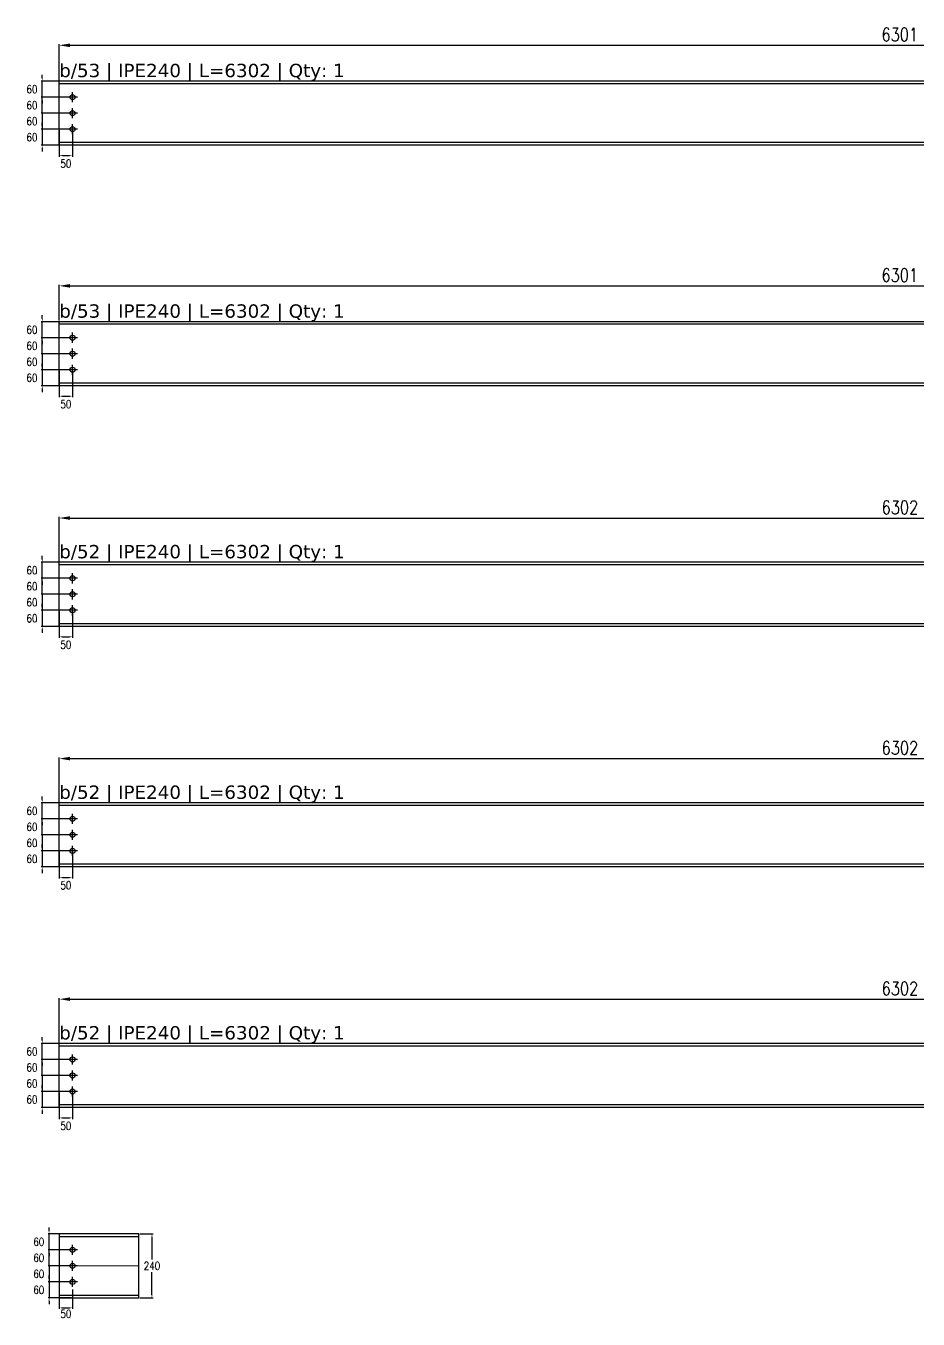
# Model space of a CAD drawing. Header units: millimetres. Extents: x -125 to 97215, y -53820 to 8640.
# Drawn here: x 12849 to 16193, y -793 to 4053 of the extents above; entities that cross this region are included whole.
import ezdxf
from ezdxf.enums import TextEntityAlignment as Align

# ---------------------------------------------------------------- set-up
doc = ezdxf.new("R2010")
doc.units = ezdxf.units.MM
doc.header["$LTSCALE"] = 0.5
doc.linetypes.add('ACAD_ISO02W100', pattern=[15, 12, -3])
doc.linetypes.add('DASHDOT', pattern=[25.4, 12.7, -6.35, 0, -6.35])
for name, color, linetype in [('COTAS', 8, 'Continuous'), ('EJE', 1, 'DASHDOT'), ('EJE PERNOS', 1, 'DASHDOT'), ('IPE240', 2, 'Continuous'), ('PERNOS', 3, 'Continuous'), ('TXT_GEN', 3, 'Continuous')]:
    doc.layers.add(name, color=color, linetype=linetype)
doc.styles.add('CNI_COTAS', font='romans.shx', dxfattribs={"width": 0.8})
doc.styles.add('VERDNA', font='verdana.ttf', dxfattribs={"width": 0.8})
doc.dimstyles.new('1.3', dxfattribs={"dimscale": 0, "dimtxt": 30, "dimasz": 12, "dimexe": 4, "dimexo": 4, "dimgap": 9, "dimtad": 1, "dimdec": 0, "dimzin": 4, "dimdsep": 46, "dimtxsty": 'CNI_COTAS', "dimcen": 0, "dimclrd": 256, "dimclrt": 3, "dimadec": 0, "dimazin": 0, "dimtfac": 1, "dimtdec": 0, "dimtmove": 2, "dimatfit": 0, "dimfxl": 0.05, "dimtolj": 1, "dimtzin": 0, "dimarcsym": 0})
doc.dimstyles.new('1.4', dxfattribs={"dimscale": 0, "dimtxt": 50, "dimasz": 40, "dimexe": 4, "dimexo": 4, "dimgap": 15, "dimtad": 1, "dimdec": 0, "dimzin": 4, "dimdsep": 46, "dimtxsty": 'CNI_COTAS', "dimcen": -0.09, "dimclrd": 256, "dimclrt": 3, "dimadec": 0, "dimazin": 0, "dimtfac": 1, "dimtdec": 0, "dimtmove": 2, "dimatfit": 0, "dimfxl": 0.05, "dimtolj": 1, "dimtzin": 0, "dimarcsym": 0})

# ---------------------------------------------------------------- blocks, each defined once
blk = doc.blocks.new('*D66')
at = {"layer": 'COTAS', "color": 0, "lineweight": -2, "transparency": 16777216}
for p, q in [((12974.1, 244), (12974.1, 409.9)), ((19275.8, 244), (19275.8, 409.9))]:
    blk.add_line(p, q, dxfattribs=at)
at = {"layer": 'COTAS', "lineweight": -2, "transparency": 16777216}
blk.add_line((13014.1, 405.9), (19235.8, 405.9), dxfattribs=at)
at = {"layer": 'COTAS', "transparency": 16777216}
for points in [[(13014.1, 412.5), (13014.1, 399.2), (12974.1, 405.9)], [(19235.8, 412.5), (19235.8, 399.2), (19275.8, 405.9)]]:
    blk.add_solid(points, dxfattribs=at)
at = {"layer": 'Defpoints', "color": 0, "transparency": 16777216}
for p in [(19275.8, 405.9), (12974.1, 240), (19275.8, 240)]:
    blk.add_point(p, dxfattribs=at)
at = {"layer": 'COTAS', "color": 3, "transparency": 16777216, "insert": (16125, 445.9), "char_height": 50, "attachment_point": 5, "style": 'CNI_COTAS'}
blk.add_mtext('\\A1;6302', dxfattribs=at)
blk = doc.blocks.new('D19')
at = {"layer": 'EJE PERNOS', "linetype": 'Continuous'}
for p, q in [((19, 0), (-19, 0)), ((0, -19), (0, 19))]:
    blk.add_line(p, q, dxfattribs=at)
at = {"layer": 'PERNOS'}
blk.add_circle((0, 0), 9.5, dxfattribs=at)
blk = doc.blocks.new('*D70')
at = {"layer": 'COTAS', "lineweight": -2, "transparency": 16777216}
for p, q in [((12910.4, 192), (12910.4, 204)), ((12910.4, 120), (12910.4, 180)), ((12910.4, 108), (12910.4, 96))]:
    blk.add_line(p, q, dxfattribs=at)
at = {"layer": 'COTAS', "color": 0, "lineweight": -2, "transparency": 16777216}
for p, q in [((13020.1, 180), (12906.4, 180)), ((13020.1, 120), (12906.4, 120))]:
    blk.add_line(p, q, dxfattribs=at)
at = {"layer": 'COTAS', "transparency": 16777216}
for points in [[(12908.4, 192), (12912.4, 192), (12910.4, 180)], [(12908.4, 108), (12912.4, 108), (12910.4, 120)]]:
    blk.add_solid(points, dxfattribs=at)
at = {"layer": 'Defpoints', "color": 0, "transparency": 16777216}
for p in [(12910.4, 180), (13024.1, 180), (13024.1, 120)]:
    blk.add_point(p, dxfattribs=at)
at = {"layer": 'COTAS', "color": 3, "transparency": 16777216, "insert": (12871.9, 150), "char_height": 30, "attachment_point": 5, "rotation": 0.2, "style": 'CNI_COTAS'}
blk.add_mtext('\\A1;60', dxfattribs=at)
blk = doc.blocks.new('*D71')
at = {"layer": 'COTAS', "color": 0, "lineweight": -2, "transparency": 16777216}
for p, q in [((13020.1, 120), (12906.4, 120)), ((13020.1, 60), (12906.4, 60))]:
    blk.add_line(p, q, dxfattribs=at)
at = {"layer": 'COTAS', "lineweight": -2, "transparency": 16777216}
for p, q in [((12910.4, 132), (12910.4, 144)), ((12910.4, 120), (12910.4, 60)), ((12910.4, 48), (12910.4, 36))]:
    blk.add_line(p, q, dxfattribs=at)
at = {"layer": 'COTAS', "transparency": 16777216}
for points in [[(12908.4, 132), (12912.4, 132), (12910.4, 120)], [(12908.4, 48), (12912.4, 48), (12910.4, 60)]]:
    blk.add_solid(points, dxfattribs=at)
at = {"layer": 'Defpoints', "color": 0, "transparency": 16777216}
for p in [(13024.1, 120), (12910.4, 60), (13024.1, 60)]:
    blk.add_point(p, dxfattribs=at)
at = {"layer": 'COTAS', "color": 3, "transparency": 16777216, "insert": (12871.9, 90), "char_height": 30, "attachment_point": 5, "rotation": 0.2, "style": 'CNI_COTAS'}
blk.add_mtext('\\A1;60', dxfattribs=at)
blk = doc.blocks.new('*D67')
at = {"layer": 'COTAS', "lineweight": -2, "transparency": 16777216}
for p, q in [((12910.4, 252), (12910.4, 264)), ((12910.4, 180), (12910.4, 240)), ((12910.4, 168), (12910.4, 156))]:
    blk.add_line(p, q, dxfattribs=at)
at = {"layer": 'COTAS', "color": 0, "lineweight": -2, "transparency": 16777216}
for p, q in [((13020.1, 240), (12906.4, 240)), ((13020.1, 180), (12906.4, 180))]:
    blk.add_line(p, q, dxfattribs=at)
at = {"layer": 'COTAS', "transparency": 16777216}
for points in [[(12908.4, 252), (12912.4, 252), (12910.4, 240)], [(12908.4, 168), (12912.4, 168), (12910.4, 180)]]:
    blk.add_solid(points, dxfattribs=at)
at = {"layer": 'Defpoints', "color": 0, "transparency": 16777216}
for p in [(12910.4, 240), (13024.1, 240), (13024.1, 180)]:
    blk.add_point(p, dxfattribs=at)
at = {"layer": 'COTAS', "color": 3, "transparency": 16777216, "insert": (12871.9, 210), "char_height": 30, "attachment_point": 5, "rotation": 0.2, "style": 'CNI_COTAS'}
blk.add_mtext('\\A1;60', dxfattribs=at)
blk = doc.blocks.new('*D68')
at = {"layer": 'COTAS', "color": 0, "lineweight": -2, "transparency": 16777216}
for p, q in [((13020.1, 60), (12906.4, 60)), ((13020.1, 0), (12906.4, 0))]:
    blk.add_line(p, q, dxfattribs=at)
at = {"layer": 'COTAS', "lineweight": -2, "transparency": 16777216}
for p, q in [((12910.4, 72), (12910.4, 84)), ((12910.4, 60), (12910.4, 0)), ((12910.4, -12), (12910.4, -24))]:
    blk.add_line(p, q, dxfattribs=at)
at = {"layer": 'COTAS', "transparency": 16777216}
for points in [[(12908.4, 72), (12912.4, 72), (12910.4, 60)], [(12908.4, -12), (12912.4, -12), (12910.4, 0)]]:
    blk.add_solid(points, dxfattribs=at)
at = {"layer": 'Defpoints', "color": 0, "transparency": 16777216}
for p in [(13024.1, 60), (12910.4, 0), (13024.1, 0)]:
    blk.add_point(p, dxfattribs=at)
at = {"layer": 'COTAS', "color": 3, "transparency": 16777216, "insert": (12871.9, 30), "char_height": 30, "attachment_point": 5, "rotation": 0.2, "style": 'CNI_COTAS'}
blk.add_mtext('\\A1;60', dxfattribs=at)
blk = doc.blocks.new('*D69')
at = {"layer": 'COTAS', "color": 0, "lineweight": -2, "transparency": 16777216}
for p, q in [((12974.1, 56), (12974.1, -43.2)), ((13024.1, 56), (13024.1, -43.2))]:
    blk.add_line(p, q, dxfattribs=at)
at = {"layer": 'COTAS', "lineweight": -2, "transparency": 16777216}
blk.add_line((12986.1, -39.2), (13012.1, -39.2), dxfattribs=at)
at = {"layer": 'COTAS', "transparency": 16777216}
for points in [[(12986.1, -37.2), (12986.1, -41.2), (12974.1, -39.2)], [(13012.1, -37.2), (13012.1, -41.2), (13024.1, -39.2)]]:
    blk.add_solid(points, dxfattribs=at)
at = {"layer": 'Defpoints', "color": 0, "transparency": 16777216}
for p in [(12974.1, 60), (13024.1, 60), (13024.1, -39.2)]:
    blk.add_point(p, dxfattribs=at)
at = {"layer": 'COTAS', "color": 3, "transparency": 16777216, "insert": (12999.1, -69.1), "char_height": 30, "attachment_point": 5, "rotation": 0.2, "style": 'CNI_COTAS'}
blk.add_mtext('\\A1;50', dxfattribs=at)
blk = doc.blocks.new('*D82')
at = {"layer": 'COTAS', "color": 0, "lineweight": -2, "transparency": 16777216}
for p, q in [((12974.1, 1145.6), (12974.1, 1311.4)), ((19275.8, 1145.6), (19275.8, 1311.4))]:
    blk.add_line(p, q, dxfattribs=at)
at = {"layer": 'COTAS', "lineweight": -2, "transparency": 16777216}
blk.add_line((13014.1, 1307.4), (19235.8, 1307.4), dxfattribs=at)
at = {"layer": 'COTAS', "transparency": 16777216}
for points in [[(13014.1, 1314.1), (13014.1, 1300.8), (12974.1, 1307.4)], [(19235.8, 1314.1), (19235.8, 1300.8), (19275.8, 1307.4)]]:
    blk.add_solid(points, dxfattribs=at)
at = {"layer": 'Defpoints', "color": 0, "transparency": 16777216}
for p in [(19275.8, 1307.4), (12974.1, 1141.6), (19275.8, 1141.6)]:
    blk.add_point(p, dxfattribs=at)
at = {"layer": 'COTAS', "color": 3, "transparency": 16777216, "insert": (16125, 1347.4), "char_height": 50, "attachment_point": 5, "style": 'CNI_COTAS'}
blk.add_mtext('\\A1;6302', dxfattribs=at)
blk = doc.blocks.new('*D83')
at = {"layer": 'COTAS', "color": 0, "lineweight": -2, "transparency": 16777216}
for p, q in [((13020.1, 1081.6), (12906.4, 1081.6)), ((13020.1, 1021.6), (12906.4, 1021.6))]:
    blk.add_line(p, q, dxfattribs=at)
at = {"layer": 'COTAS', "lineweight": -2, "transparency": 16777216}
for p, q in [((12910.4, 1093.6), (12910.4, 1105.6)), ((12910.4, 1021.6), (12910.4, 1081.6)), ((12910.4, 1009.6), (12910.4, 997.6))]:
    blk.add_line(p, q, dxfattribs=at)
at = {"layer": 'COTAS', "transparency": 16777216}
for points in [[(12908.4, 1093.6), (12912.4, 1093.6), (12910.4, 1081.6)], [(12908.4, 1009.6), (12912.4, 1009.6), (12910.4, 1021.6)]]:
    blk.add_solid(points, dxfattribs=at)
at = {"layer": 'Defpoints', "color": 0, "transparency": 16777216}
for p in [(12910.4, 1081.6), (13024.1, 1081.6), (13024.1, 1021.6)]:
    blk.add_point(p, dxfattribs=at)
at = {"layer": 'COTAS', "color": 3, "transparency": 16777216, "insert": (12871.9, 1051.6), "char_height": 30, "attachment_point": 5, "rotation": 0.2, "style": 'CNI_COTAS'}
blk.add_mtext('\\A1;60', dxfattribs=at)
blk = doc.blocks.new('*D84')
at = {"layer": 'COTAS', "color": 0, "lineweight": -2, "transparency": 16777216}
for p, q in [((13020.1, 1021.6), (12906.4, 1021.6)), ((13020.1, 961.6), (12906.4, 961.6))]:
    blk.add_line(p, q, dxfattribs=at)
at = {"layer": 'COTAS', "lineweight": -2, "transparency": 16777216}
for p, q in [((12910.4, 1033.6), (12910.4, 1045.6)), ((12910.4, 1021.6), (12910.4, 961.6)), ((12910.4, 949.6), (12910.4, 937.6))]:
    blk.add_line(p, q, dxfattribs=at)
at = {"layer": 'COTAS', "transparency": 16777216}
for points in [[(12908.4, 1033.6), (12912.4, 1033.6), (12910.4, 1021.6)], [(12908.4, 949.6), (12912.4, 949.6), (12910.4, 961.6)]]:
    blk.add_solid(points, dxfattribs=at)
at = {"layer": 'Defpoints', "color": 0, "transparency": 16777216}
for p in [(13024.1, 1021.6), (12910.4, 961.6), (13024.1, 961.6)]:
    blk.add_point(p, dxfattribs=at)
at = {"layer": 'COTAS', "color": 3, "transparency": 16777216, "insert": (12871.9, 991.6), "char_height": 30, "attachment_point": 5, "rotation": 0.2, "style": 'CNI_COTAS'}
blk.add_mtext('\\A1;60', dxfattribs=at)
blk = doc.blocks.new('*D79')
at = {"layer": 'COTAS', "lineweight": -2, "transparency": 16777216}
for p, q in [((12910.4, 1153.6), (12910.4, 1165.6)), ((12910.4, 1081.6), (12910.4, 1141.6)), ((12910.4, 1069.6), (12910.4, 1057.6))]:
    blk.add_line(p, q, dxfattribs=at)
at = {"layer": 'COTAS', "color": 0, "lineweight": -2, "transparency": 16777216}
for p, q in [((13020.1, 1141.6), (12906.4, 1141.6)), ((13020.1, 1081.6), (12906.4, 1081.6))]:
    blk.add_line(p, q, dxfattribs=at)
at = {"layer": 'COTAS', "transparency": 16777216}
for points in [[(12908.4, 1153.6), (12912.4, 1153.6), (12910.4, 1141.6)], [(12908.4, 1069.6), (12912.4, 1069.6), (12910.4, 1081.6)]]:
    blk.add_solid(points, dxfattribs=at)
at = {"layer": 'Defpoints', "color": 0, "transparency": 16777216}
for p in [(12910.4, 1141.6), (13024.1, 1141.6), (13024.1, 1081.6)]:
    blk.add_point(p, dxfattribs=at)
at = {"layer": 'COTAS', "color": 3, "transparency": 16777216, "insert": (12871.9, 1111.6), "char_height": 30, "attachment_point": 5, "rotation": 0.2, "style": 'CNI_COTAS'}
blk.add_mtext('\\A1;60', dxfattribs=at)
blk = doc.blocks.new('*D80')
at = {"layer": 'COTAS', "lineweight": -2, "transparency": 16777216}
for p, q in [((12910.4, 973.6), (12910.4, 985.6)), ((12910.4, 961.6), (12910.4, 901.6)), ((12910.4, 889.6), (12910.4, 877.6))]:
    blk.add_line(p, q, dxfattribs=at)
at = {"layer": 'COTAS', "color": 0, "lineweight": -2, "transparency": 16777216}
for p, q in [((13020.1, 961.6), (12906.4, 961.6)), ((13020.1, 901.6), (12906.4, 901.6))]:
    blk.add_line(p, q, dxfattribs=at)
at = {"layer": 'COTAS', "transparency": 16777216}
for points in [[(12908.4, 973.6), (12912.4, 973.6), (12910.4, 961.6)], [(12908.4, 889.6), (12912.4, 889.6), (12910.4, 901.6)]]:
    blk.add_solid(points, dxfattribs=at)
at = {"layer": 'Defpoints', "color": 0, "transparency": 16777216}
for p in [(13024.1, 961.6), (12910.4, 901.6), (13024.1, 901.6)]:
    blk.add_point(p, dxfattribs=at)
at = {"layer": 'COTAS', "color": 3, "transparency": 16777216, "insert": (12871.9, 931.6), "char_height": 30, "attachment_point": 5, "rotation": 0.2, "style": 'CNI_COTAS'}
blk.add_mtext('\\A1;60', dxfattribs=at)
blk = doc.blocks.new('*D81')
at = {"layer": 'COTAS', "color": 0, "lineweight": -2, "transparency": 16777216}
for p, q in [((12974.1, 957.6), (12974.1, 858.4)), ((13024.1, 957.6), (13024.1, 858.4))]:
    blk.add_line(p, q, dxfattribs=at)
at = {"layer": 'COTAS', "lineweight": -2, "transparency": 16777216}
blk.add_line((12986.1, 862.4), (13012.1, 862.4), dxfattribs=at)
at = {"layer": 'COTAS', "transparency": 16777216}
for points in [[(12986.1, 864.4), (12986.1, 860.4), (12974.1, 862.4)], [(13012.1, 864.4), (13012.1, 860.4), (13024.1, 862.4)]]:
    blk.add_solid(points, dxfattribs=at)
at = {"layer": 'Defpoints', "color": 0, "transparency": 16777216}
for p in [(12974.1, 961.6), (13024.1, 961.6), (13024.1, 862.4)]:
    blk.add_point(p, dxfattribs=at)
at = {"layer": 'COTAS', "color": 3, "transparency": 16777216, "insert": (12999.1, 832.5), "char_height": 30, "attachment_point": 5, "rotation": 0.2, "style": 'CNI_COTAS'}
blk.add_mtext('\\A1;50', dxfattribs=at)
blk = doc.blocks.new('*D88')
at = {"layer": 'COTAS', "color": 0, "lineweight": -2, "transparency": 16777216}
for p, q in [((12974.1, 2047.1), (12974.1, 2213)), ((19275.8, 2047.1), (19275.8, 2213))]:
    blk.add_line(p, q, dxfattribs=at)
at = {"layer": 'COTAS', "lineweight": -2, "transparency": 16777216}
blk.add_line((13014.1, 2209), (19235.8, 2209), dxfattribs=at)
at = {"layer": 'COTAS', "transparency": 16777216}
for points in [[(13014.1, 2215.6), (13014.1, 2202.3), (12974.1, 2209)], [(19235.8, 2215.6), (19235.8, 2202.3), (19275.8, 2209)]]:
    blk.add_solid(points, dxfattribs=at)
at = {"layer": 'Defpoints', "color": 0, "transparency": 16777216}
for p in [(19275.8, 2209), (12974.1, 2043.1), (19275.8, 2043.1)]:
    blk.add_point(p, dxfattribs=at)
at = {"layer": 'COTAS', "color": 3, "transparency": 16777216, "insert": (16125, 2249), "char_height": 50, "attachment_point": 5, "style": 'CNI_COTAS'}
blk.add_mtext('\\A1;6302', dxfattribs=at)
blk = doc.blocks.new('*D89')
at = {"layer": 'COTAS', "lineweight": -2, "transparency": 16777216}
for p, q in [((12910.4, 1995.1), (12910.4, 2007.1)), ((12910.4, 1923.1), (12910.4, 1983.1)), ((12910.4, 1911.1), (12910.4, 1899.1))]:
    blk.add_line(p, q, dxfattribs=at)
at = {"layer": 'COTAS', "color": 0, "lineweight": -2, "transparency": 16777216}
for p, q in [((13020.1, 1983.1), (12906.4, 1983.1)), ((13020.1, 1923.1), (12906.4, 1923.1))]:
    blk.add_line(p, q, dxfattribs=at)
at = {"layer": 'COTAS', "transparency": 16777216}
for points in [[(12908.4, 1995.1), (12912.4, 1995.1), (12910.4, 1983.1)], [(12908.4, 1911.1), (12912.4, 1911.1), (12910.4, 1923.1)]]:
    blk.add_solid(points, dxfattribs=at)
at = {"layer": 'Defpoints', "color": 0, "transparency": 16777216}
for p in [(12910.4, 1983.1), (13024.1, 1983.1), (13024.1, 1923.1)]:
    blk.add_point(p, dxfattribs=at)
at = {"layer": 'COTAS', "color": 3, "transparency": 16777216, "insert": (12871.9, 1953.1), "char_height": 30, "attachment_point": 5, "rotation": 0.2, "style": 'CNI_COTAS'}
blk.add_mtext('\\A1;60', dxfattribs=at)
blk = doc.blocks.new('*D90')
at = {"layer": 'COTAS', "lineweight": -2, "transparency": 16777216}
for p, q in [((12910.4, 1935.1), (12910.4, 1947.1)), ((12910.4, 1923.1), (12910.4, 1863.1)), ((12910.4, 1851.1), (12910.4, 1839.1))]:
    blk.add_line(p, q, dxfattribs=at)
at = {"layer": 'COTAS', "color": 0, "lineweight": -2, "transparency": 16777216}
for p, q in [((13020.1, 1923.1), (12906.4, 1923.1)), ((13020.1, 1863.1), (12906.4, 1863.1))]:
    blk.add_line(p, q, dxfattribs=at)
at = {"layer": 'COTAS', "transparency": 16777216}
for points in [[(12908.4, 1935.1), (12912.4, 1935.1), (12910.4, 1923.1)], [(12908.4, 1851.1), (12912.4, 1851.1), (12910.4, 1863.1)]]:
    blk.add_solid(points, dxfattribs=at)
at = {"layer": 'Defpoints', "color": 0, "transparency": 16777216}
for p in [(13024.1, 1923.1), (12910.4, 1863.1), (13024.1, 1863.1)]:
    blk.add_point(p, dxfattribs=at)
at = {"layer": 'COTAS', "color": 3, "transparency": 16777216, "insert": (12871.9, 1893.1), "char_height": 30, "attachment_point": 5, "rotation": 0.2, "style": 'CNI_COTAS'}
blk.add_mtext('\\A1;60', dxfattribs=at)
blk = doc.blocks.new('*D85')
at = {"layer": 'COTAS', "color": 0, "lineweight": -2, "transparency": 16777216}
for p, q in [((13020.1, 2043.1), (12906.4, 2043.1)), ((13020.1, 1983.1), (12906.4, 1983.1))]:
    blk.add_line(p, q, dxfattribs=at)
at = {"layer": 'COTAS', "lineweight": -2, "transparency": 16777216}
for p, q in [((12910.4, 2055.1), (12910.4, 2067.1)), ((12910.4, 1983.1), (12910.4, 2043.1)), ((12910.4, 1971.1), (12910.4, 1959.1))]:
    blk.add_line(p, q, dxfattribs=at)
at = {"layer": 'COTAS', "transparency": 16777216}
for points in [[(12908.4, 2055.1), (12912.4, 2055.1), (12910.4, 2043.1)], [(12908.4, 1971.1), (12912.4, 1971.1), (12910.4, 1983.1)]]:
    blk.add_solid(points, dxfattribs=at)
at = {"layer": 'Defpoints', "color": 0, "transparency": 16777216}
for p in [(12910.4, 2043.1), (13024.1, 2043.1), (13024.1, 1983.1)]:
    blk.add_point(p, dxfattribs=at)
at = {"layer": 'COTAS', "color": 3, "transparency": 16777216, "insert": (12871.9, 2013.1), "char_height": 30, "attachment_point": 5, "rotation": 0.2, "style": 'CNI_COTAS'}
blk.add_mtext('\\A1;60', dxfattribs=at)
blk = doc.blocks.new('*D86')
at = {"layer": 'COTAS', "color": 0, "lineweight": -2, "transparency": 16777216}
for p, q in [((13020.1, 1863.1), (12906.4, 1863.1)), ((13020.1, 1803.1), (12906.4, 1803.1))]:
    blk.add_line(p, q, dxfattribs=at)
at = {"layer": 'COTAS', "lineweight": -2, "transparency": 16777216}
for p, q in [((12910.4, 1875.1), (12910.4, 1887.1)), ((12910.4, 1863.1), (12910.4, 1803.1)), ((12910.4, 1791.1), (12910.4, 1779.1))]:
    blk.add_line(p, q, dxfattribs=at)
at = {"layer": 'COTAS', "transparency": 16777216}
for points in [[(12908.4, 1875.1), (12912.4, 1875.1), (12910.4, 1863.1)], [(12908.4, 1791.1), (12912.4, 1791.1), (12910.4, 1803.1)]]:
    blk.add_solid(points, dxfattribs=at)
at = {"layer": 'Defpoints', "color": 0, "transparency": 16777216}
for p in [(13024.1, 1863.1), (12910.4, 1803.1), (13024.1, 1803.1)]:
    blk.add_point(p, dxfattribs=at)
at = {"layer": 'COTAS', "color": 3, "transparency": 16777216, "insert": (12871.9, 1833.1), "char_height": 30, "attachment_point": 5, "rotation": 0.2, "style": 'CNI_COTAS'}
blk.add_mtext('\\A1;60', dxfattribs=at)
blk = doc.blocks.new('*D87')
at = {"layer": 'COTAS', "color": 0, "lineweight": -2, "transparency": 16777216}
for p, q in [((12974.1, 1859.1), (12974.1, 1759.9)), ((13024.1, 1859.1), (13024.1, 1759.9))]:
    blk.add_line(p, q, dxfattribs=at)
at = {"layer": 'COTAS', "lineweight": -2, "transparency": 16777216}
blk.add_line((12986.1, 1763.9), (13012.1, 1763.9), dxfattribs=at)
at = {"layer": 'COTAS', "transparency": 16777216}
for points in [[(12986.1, 1765.9), (12986.1, 1761.9), (12974.1, 1763.9)], [(13012.1, 1765.9), (13012.1, 1761.9), (13024.1, 1763.9)]]:
    blk.add_solid(points, dxfattribs=at)
at = {"layer": 'Defpoints', "color": 0, "transparency": 16777216}
for p in [(12974.1, 1863.1), (13024.1, 1863.1), (13024.1, 1763.9)]:
    blk.add_point(p, dxfattribs=at)
at = {"layer": 'COTAS', "color": 3, "transparency": 16777216, "insert": (12999.1, 1734), "char_height": 30, "attachment_point": 5, "rotation": 0.2, "style": 'CNI_COTAS'}
blk.add_mtext('\\A1;50', dxfattribs=at)
blk = doc.blocks.new('*D94')
at = {"layer": 'COTAS', "lineweight": -2, "transparency": 16777216}
for p, q in [((12910.4, 2896.7), (12910.4, 2908.7)), ((12910.4, 2824.7), (12910.4, 2884.7)), ((12910.4, 2812.7), (12910.4, 2800.7))]:
    blk.add_line(p, q, dxfattribs=at)
at = {"layer": 'COTAS', "color": 0, "lineweight": -2, "transparency": 16777216}
for p, q in [((13020.1, 2884.7), (12906.4, 2884.7)), ((13020.1, 2824.7), (12906.4, 2824.7))]:
    blk.add_line(p, q, dxfattribs=at)
at = {"layer": 'COTAS', "transparency": 16777216}
for points in [[(12908.4, 2896.7), (12912.4, 2896.7), (12910.4, 2884.7)], [(12908.4, 2812.7), (12912.4, 2812.7), (12910.4, 2824.7)]]:
    blk.add_solid(points, dxfattribs=at)
at = {"layer": 'Defpoints', "color": 0, "transparency": 16777216}
for p in [(12910.4, 2884.7), (13024.1, 2884.7), (13024.1, 2824.7)]:
    blk.add_point(p, dxfattribs=at)
at = {"layer": 'COTAS', "color": 3, "transparency": 16777216, "insert": (12871.9, 2854.7), "char_height": 30, "attachment_point": 5, "rotation": 0.2, "style": 'CNI_COTAS'}
blk.add_mtext('\\A1;60', dxfattribs=at)
blk = doc.blocks.new('*D95')
at = {"layer": 'COTAS', "color": 0, "lineweight": -2, "transparency": 16777216}
for p, q in [((13020.1, 2824.7), (12906.4, 2824.7)), ((13020.1, 2764.7), (12906.4, 2764.7))]:
    blk.add_line(p, q, dxfattribs=at)
at = {"layer": 'COTAS', "lineweight": -2, "transparency": 16777216}
for p, q in [((12910.4, 2836.7), (12910.4, 2848.7)), ((12910.4, 2824.7), (12910.4, 2764.7)), ((12910.4, 2752.7), (12910.4, 2740.7))]:
    blk.add_line(p, q, dxfattribs=at)
at = {"layer": 'COTAS', "transparency": 16777216}
for points in [[(12908.4, 2836.7), (12912.4, 2836.7), (12910.4, 2824.7)], [(12908.4, 2752.7), (12912.4, 2752.7), (12910.4, 2764.7)]]:
    blk.add_solid(points, dxfattribs=at)
at = {"layer": 'Defpoints', "color": 0, "transparency": 16777216}
for p in [(13024.1, 2824.7), (12910.4, 2764.7), (13024.1, 2764.7)]:
    blk.add_point(p, dxfattribs=at)
at = {"layer": 'COTAS', "color": 3, "transparency": 16777216, "insert": (12871.9, 2794.7), "char_height": 30, "attachment_point": 5, "rotation": 0.2, "style": 'CNI_COTAS'}
blk.add_mtext('\\A1;60', dxfattribs=at)
blk = doc.blocks.new('*D91')
at = {"layer": 'COTAS', "lineweight": -2, "transparency": 16777216}
for p, q in [((12910.4, 2956.7), (12910.4, 2968.7)), ((12910.4, 2884.7), (12910.4, 2944.7)), ((12910.4, 2872.7), (12910.4, 2860.7))]:
    blk.add_line(p, q, dxfattribs=at)
at = {"layer": 'COTAS', "color": 0, "lineweight": -2, "transparency": 16777216}
for p, q in [((13020.1, 2944.7), (12906.4, 2944.7)), ((13020.1, 2884.7), (12906.4, 2884.7))]:
    blk.add_line(p, q, dxfattribs=at)
at = {"layer": 'COTAS', "transparency": 16777216}
for points in [[(12908.4, 2956.7), (12912.4, 2956.7), (12910.4, 2944.7)], [(12908.4, 2872.7), (12912.4, 2872.7), (12910.4, 2884.7)]]:
    blk.add_solid(points, dxfattribs=at)
at = {"layer": 'Defpoints', "color": 0, "transparency": 16777216}
for p in [(12910.4, 2944.7), (13024.1, 2944.7), (13024.1, 2884.7)]:
    blk.add_point(p, dxfattribs=at)
at = {"layer": 'COTAS', "color": 3, "transparency": 16777216, "insert": (12871.9, 2914.7), "char_height": 30, "attachment_point": 5, "rotation": 0.2, "style": 'CNI_COTAS'}
blk.add_mtext('\\A1;60', dxfattribs=at)
blk = doc.blocks.new('*D92')
at = {"layer": 'COTAS', "color": 0, "lineweight": -2, "transparency": 16777216}
for p, q in [((13020.1, 2764.7), (12906.4, 2764.7)), ((13020.1, 2704.7), (12906.4, 2704.7))]:
    blk.add_line(p, q, dxfattribs=at)
at = {"layer": 'COTAS', "lineweight": -2, "transparency": 16777216}
for p, q in [((12910.4, 2776.7), (12910.4, 2788.7)), ((12910.4, 2764.7), (12910.4, 2704.7)), ((12910.4, 2692.7), (12910.4, 2680.7))]:
    blk.add_line(p, q, dxfattribs=at)
at = {"layer": 'COTAS', "transparency": 16777216}
for points in [[(12908.4, 2776.7), (12912.4, 2776.7), (12910.4, 2764.7)], [(12908.4, 2692.7), (12912.4, 2692.7), (12910.4, 2704.7)]]:
    blk.add_solid(points, dxfattribs=at)
at = {"layer": 'Defpoints', "color": 0, "transparency": 16777216}
for p in [(13024.1, 2764.7), (12910.4, 2704.7), (13024.1, 2704.7)]:
    blk.add_point(p, dxfattribs=at)
at = {"layer": 'COTAS', "color": 3, "transparency": 16777216, "insert": (12871.9, 2734.7), "char_height": 30, "attachment_point": 5, "rotation": 0.2, "style": 'CNI_COTAS'}
blk.add_mtext('\\A1;60', dxfattribs=at)
blk = doc.blocks.new('*D93')
at = {"layer": 'COTAS', "color": 0, "lineweight": -2, "transparency": 16777216}
for p, q in [((12974.1, 2760.7), (12974.1, 2661.5)), ((13024.1, 2760.7), (13024.1, 2661.5))]:
    blk.add_line(p, q, dxfattribs=at)
at = {"layer": 'COTAS', "lineweight": -2, "transparency": 16777216}
blk.add_line((12986.1, 2665.5), (13012.1, 2665.5), dxfattribs=at)
at = {"layer": 'COTAS', "transparency": 16777216}
for points in [[(12986.1, 2667.5), (12986.1, 2663.5), (12974.1, 2665.5)], [(13012.1, 2667.5), (13012.1, 2663.5), (13024.1, 2665.5)]]:
    blk.add_solid(points, dxfattribs=at)
at = {"layer": 'Defpoints', "color": 0, "transparency": 16777216}
for p in [(12974.1, 2764.7), (13024.1, 2764.7), (13024.1, 2665.5)]:
    blk.add_point(p, dxfattribs=at)
at = {"layer": 'COTAS', "color": 3, "transparency": 16777216, "insert": (12999.1, 2635.6), "char_height": 30, "attachment_point": 5, "rotation": 0.2, "style": 'CNI_COTAS'}
blk.add_mtext('\\A1;50', dxfattribs=at)
blk = doc.blocks.new('*D96')
at = {"layer": 'COTAS', "color": 0, "lineweight": -2, "transparency": 16777216}
for p, q in [((12974.1, 2948.7), (12974.1, 3083)), ((19275.1, 2948.4), (19275.1, 3083))]:
    blk.add_line(p, q, dxfattribs=at)
at = {"layer": 'COTAS', "lineweight": -2, "transparency": 16777216}
blk.add_line((13014.1, 3079), (19235.1, 3079), dxfattribs=at)
at = {"layer": 'COTAS', "transparency": 16777216}
for points in [[(13014.1, 3085.7), (13014.1, 3072.4), (12974.1, 3079)], [(19235.1, 3085.7), (19235.1, 3072.4), (19275.1, 3079)]]:
    blk.add_solid(points, dxfattribs=at)
at = {"layer": 'Defpoints', "color": 0, "transparency": 16777216}
for p in [(19275.1, 3079), (12974.1, 2944.7), (19275.1, 2944.4)]:
    blk.add_point(p, dxfattribs=at)
at = {"layer": 'COTAS', "color": 3, "transparency": 16777216, "insert": (16124.6, 3119), "char_height": 50, "attachment_point": 5, "style": 'CNI_COTAS'}
blk.add_mtext('\\A1;6301', dxfattribs=at)
blk = doc.blocks.new('*D100')
at = {"layer": 'COTAS', "color": 0, "lineweight": -2, "transparency": 16777216}
for p, q in [((13020.1, 3786.2), (12906.4, 3786.2)), ((13020.1, 3726.2), (12906.4, 3726.2))]:
    blk.add_line(p, q, dxfattribs=at)
at = {"layer": 'COTAS', "lineweight": -2, "transparency": 16777216}
for p, q in [((12910.4, 3798.2), (12910.4, 3810.2)), ((12910.4, 3726.2), (12910.4, 3786.2)), ((12910.4, 3714.2), (12910.4, 3702.2))]:
    blk.add_line(p, q, dxfattribs=at)
at = {"layer": 'COTAS', "transparency": 16777216}
for points in [[(12908.4, 3798.2), (12912.4, 3798.2), (12910.4, 3786.2)], [(12908.4, 3714.2), (12912.4, 3714.2), (12910.4, 3726.2)]]:
    blk.add_solid(points, dxfattribs=at)
at = {"layer": 'Defpoints', "color": 0, "transparency": 16777216}
for p in [(12910.4, 3786.2), (13024.1, 3786.2), (13024.1, 3726.2)]:
    blk.add_point(p, dxfattribs=at)
at = {"layer": 'COTAS', "color": 3, "transparency": 16777216, "insert": (12871.9, 3756.2), "char_height": 30, "attachment_point": 5, "rotation": 0.2, "style": 'CNI_COTAS'}
blk.add_mtext('\\A1;60', dxfattribs=at)
blk = doc.blocks.new('*D101')
at = {"layer": 'COTAS', "lineweight": -2, "transparency": 16777216}
for p, q in [((12910.4, 3738.2), (12910.4, 3750.2)), ((12910.4, 3726.2), (12910.4, 3666.2)), ((12910.4, 3654.2), (12910.4, 3642.2))]:
    blk.add_line(p, q, dxfattribs=at)
at = {"layer": 'COTAS', "color": 0, "lineweight": -2, "transparency": 16777216}
for p, q in [((13020.1, 3726.2), (12906.4, 3726.2)), ((13020.1, 3666.2), (12906.4, 3666.2))]:
    blk.add_line(p, q, dxfattribs=at)
at = {"layer": 'COTAS', "transparency": 16777216}
for points in [[(12908.4, 3738.2), (12912.4, 3738.2), (12910.4, 3726.2)], [(12908.4, 3654.2), (12912.4, 3654.2), (12910.4, 3666.2)]]:
    blk.add_solid(points, dxfattribs=at)
at = {"layer": 'Defpoints', "color": 0, "transparency": 16777216}
for p in [(13024.1, 3726.2), (12910.4, 3666.2), (13024.1, 3666.2)]:
    blk.add_point(p, dxfattribs=at)
at = {"layer": 'COTAS', "color": 3, "transparency": 16777216, "insert": (12871.9, 3696.2), "char_height": 30, "attachment_point": 5, "rotation": 0.2, "style": 'CNI_COTAS'}
blk.add_mtext('\\A1;60', dxfattribs=at)
blk = doc.blocks.new('*D97')
at = {"layer": 'COTAS', "color": 0, "lineweight": -2, "transparency": 16777216}
for p, q in [((13020.1, 3846.2), (12906.4, 3846.2)), ((13020.1, 3786.2), (12906.4, 3786.2))]:
    blk.add_line(p, q, dxfattribs=at)
at = {"layer": 'COTAS', "lineweight": -2, "transparency": 16777216}
for p, q in [((12910.4, 3858.2), (12910.4, 3870.2)), ((12910.4, 3786.2), (12910.4, 3846.2)), ((12910.4, 3774.2), (12910.4, 3762.2))]:
    blk.add_line(p, q, dxfattribs=at)
at = {"layer": 'COTAS', "transparency": 16777216}
for points in [[(12908.4, 3858.2), (12912.4, 3858.2), (12910.4, 3846.2)], [(12908.4, 3774.2), (12912.4, 3774.2), (12910.4, 3786.2)]]:
    blk.add_solid(points, dxfattribs=at)
at = {"layer": 'Defpoints', "color": 0, "transparency": 16777216}
for p in [(12910.4, 3846.2), (13024.1, 3846.2), (13024.1, 3786.2)]:
    blk.add_point(p, dxfattribs=at)
at = {"layer": 'COTAS', "color": 3, "transparency": 16777216, "insert": (12871.9, 3816.2), "char_height": 30, "attachment_point": 5, "rotation": 0.2, "style": 'CNI_COTAS'}
blk.add_mtext('\\A1;60', dxfattribs=at)
blk = doc.blocks.new('*D98')
at = {"layer": 'COTAS', "lineweight": -2, "transparency": 16777216}
for p, q in [((12910.4, 3678.2), (12910.4, 3690.2)), ((12910.4, 3666.2), (12910.4, 3606.2)), ((12910.4, 3594.2), (12910.4, 3582.2))]:
    blk.add_line(p, q, dxfattribs=at)
at = {"layer": 'COTAS', "color": 0, "lineweight": -2, "transparency": 16777216}
for p, q in [((13020.1, 3666.2), (12906.4, 3666.2)), ((13020.1, 3606.2), (12906.4, 3606.2))]:
    blk.add_line(p, q, dxfattribs=at)
at = {"layer": 'COTAS', "transparency": 16777216}
for points in [[(12908.4, 3678.2), (12912.4, 3678.2), (12910.4, 3666.2)], [(12908.4, 3594.2), (12912.4, 3594.2), (12910.4, 3606.2)]]:
    blk.add_solid(points, dxfattribs=at)
at = {"layer": 'Defpoints', "color": 0, "transparency": 16777216}
for p in [(13024.1, 3666.2), (12910.4, 3606.2), (13024.1, 3606.2)]:
    blk.add_point(p, dxfattribs=at)
at = {"layer": 'COTAS', "color": 3, "transparency": 16777216, "insert": (12871.9, 3636.2), "char_height": 30, "attachment_point": 5, "rotation": 0.2, "style": 'CNI_COTAS'}
blk.add_mtext('\\A1;60', dxfattribs=at)
blk = doc.blocks.new('*D99')
at = {"layer": 'COTAS', "color": 0, "lineweight": -2, "transparency": 16777216}
for p, q in [((12974.1, 3662.2), (12974.1, 3563)), ((13024.1, 3662.2), (13024.1, 3563))]:
    blk.add_line(p, q, dxfattribs=at)
at = {"layer": 'COTAS', "lineweight": -2, "transparency": 16777216}
blk.add_line((12986.1, 3567), (13012.1, 3567), dxfattribs=at)
at = {"layer": 'COTAS', "transparency": 16777216}
for points in [[(12986.1, 3569), (12986.1, 3565), (12974.1, 3567)], [(13012.1, 3569), (13012.1, 3565), (13024.1, 3567)]]:
    blk.add_solid(points, dxfattribs=at)
at = {"layer": 'Defpoints', "color": 0, "transparency": 16777216}
for p in [(12974.1, 3666.2), (13024.1, 3666.2), (13024.1, 3567)]:
    blk.add_point(p, dxfattribs=at)
at = {"layer": 'COTAS', "color": 3, "transparency": 16777216, "insert": (12999.1, 3537.1), "char_height": 30, "attachment_point": 5, "rotation": 0.2, "style": 'CNI_COTAS'}
blk.add_mtext('\\A1;50', dxfattribs=at)
blk = doc.blocks.new('*D102')
at = {"layer": 'COTAS', "color": 0, "lineweight": -2, "transparency": 16777216}
for p, q in [((12974.1, 3850.2), (12974.1, 3984.6)), ((19275.1, 3850), (19275.1, 3984.6))]:
    blk.add_line(p, q, dxfattribs=at)
at = {"layer": 'COTAS', "lineweight": -2, "transparency": 16777216}
blk.add_line((13014.1, 3980.6), (19235.1, 3980.6), dxfattribs=at)
at = {"layer": 'COTAS', "transparency": 16777216}
for points in [[(13014.1, 3987.3), (13014.1, 3973.9), (12974.1, 3980.6)], [(19235.1, 3987.3), (19235.1, 3973.9), (19275.1, 3980.6)]]:
    blk.add_solid(points, dxfattribs=at)
at = {"layer": 'Defpoints', "color": 0, "transparency": 16777216}
for p in [(19275.1, 3980.6), (12974.1, 3846.2), (19275.1, 3846)]:
    blk.add_point(p, dxfattribs=at)
at = {"layer": 'COTAS', "color": 3, "transparency": 16777216, "insert": (16124.6, 4020.6), "char_height": 50, "attachment_point": 5, "style": 'CNI_COTAS'}
blk.add_mtext('\\A1;6301', dxfattribs=at)
blk = doc.blocks.new('*D134')
at = {"layer": 'COTAS', "color": 0, "lineweight": -2, "transparency": 16777216}
for p, q in [((13276, -473.6), (13325.7, -473.6)), ((13276, -713.6), (13325.7, -713.6))]:
    blk.add_line(p, q, dxfattribs=at)
at = {"layer": 'COTAS', "lineweight": -2, "transparency": 16777216}
for p, q in [((13321.7, -485.6), (13321.7, -569.6)), ((13321.7, -701.6), (13321.7, -617.6))]:
    blk.add_line(p, q, dxfattribs=at)
at = {"layer": 'COTAS', "transparency": 16777216}
for points in [[(13319.7, -485.6), (13323.7, -485.6), (13321.7, -473.6)], [(13319.7, -701.6), (13323.7, -701.6), (13321.7, -713.6)]]:
    blk.add_solid(points, dxfattribs=at)
at = {"layer": 'Defpoints', "color": 0, "transparency": 16777216}
for p in [(13272, -473.6), (13272, -713.6), (13321.7, -713.6)]:
    blk.add_point(p, dxfattribs=at)
at = {"layer": 'COTAS', "color": 3, "transparency": 16777216, "insert": (13321.7, -593.6), "char_height": 30, "attachment_point": 5, "rotation": 0.2, "style": 'CNI_COTAS'}
blk.add_mtext('\\A1;240', dxfattribs=at)
blk = doc.blocks.new('*D133')
at = {"layer": 'COTAS', "color": 0, "lineweight": -2, "transparency": 16777216}
for p, q in [((12974.1, -657.6), (12974.1, -754.9)), ((13024.1, -682.1), (13024.1, -754.9))]:
    blk.add_line(p, q, dxfattribs=at)
at = {"layer": 'COTAS', "lineweight": -2, "transparency": 16777216}
blk.add_line((12986.1, -750.9), (13012.1, -750.9), dxfattribs=at)
at = {"layer": 'COTAS', "transparency": 16777216}
for points in [[(12986.1, -748.9), (12986.1, -752.9), (12974.1, -750.9)], [(13012.1, -748.9), (13012.1, -752.9), (13024.1, -750.9)]]:
    blk.add_solid(points, dxfattribs=at)
at = {"layer": 'Defpoints', "color": 0, "transparency": 16777216}
for p in [(12974.1, -653.6), (13024.1, -678.1), (13024.1, -750.9)]:
    blk.add_point(p, dxfattribs=at)
at = {"layer": 'COTAS', "color": 3, "transparency": 16777216, "insert": (12999.1, -773.4), "char_height": 30, "attachment_point": 5, "rotation": 0.2, "style": 'CNI_COTAS'}
blk.add_mtext('\\A1;50', dxfattribs=at)
blk = doc.blocks.new('*D135')
at = {"layer": 'COTAS', "lineweight": -2, "transparency": 16777216}
for p, q in [((12936.1, -581.6), (12936.1, -569.6)), ((12936.1, -593.6), (12936.1, -653.6)), ((12936.1, -665.6), (12936.1, -677.6))]:
    blk.add_line(p, q, dxfattribs=at)
at = {"layer": 'COTAS', "color": 0, "lineweight": -2, "transparency": 16777216}
for p, q in [((13020.1, -593.6), (12932.1, -593.6)), ((13020.1, -653.6), (12932.1, -653.6))]:
    blk.add_line(p, q, dxfattribs=at)
at = {"layer": 'COTAS', "transparency": 16777216}
for points in [[(12934.1, -581.6), (12938.1, -581.6), (12936.1, -593.6)], [(12934.1, -665.6), (12938.1, -665.6), (12936.1, -653.6)]]:
    blk.add_solid(points, dxfattribs=at)
at = {"layer": 'Defpoints', "color": 0, "transparency": 16777216}
for p in [(13024.1, -593.6), (12936.1, -653.6), (13024.1, -653.6)]:
    blk.add_point(p, dxfattribs=at)
at = {"layer": 'COTAS', "color": 3, "transparency": 16777216, "insert": (12897.6, -623.6), "char_height": 30, "attachment_point": 5, "rotation": 0.2, "style": 'CNI_COTAS'}
blk.add_mtext('\\A1;60', dxfattribs=at)
blk = doc.blocks.new('*D136')
at = {"layer": 'COTAS', "lineweight": -2, "transparency": 16777216}
for p, q in [((12936.1, -521.6), (12936.1, -509.6)), ((12936.1, -593.6), (12936.1, -533.6)), ((12936.1, -605.6), (12936.1, -617.6))]:
    blk.add_line(p, q, dxfattribs=at)
at = {"layer": 'COTAS', "color": 0, "lineweight": -2, "transparency": 16777216}
for p, q in [((13020.1, -533.6), (12932.1, -533.6)), ((13020.1, -593.6), (12932.1, -593.6))]:
    blk.add_line(p, q, dxfattribs=at)
at = {"layer": 'COTAS', "transparency": 16777216}
for points in [[(12934.1, -521.6), (12938.1, -521.6), (12936.1, -533.6)], [(12934.1, -605.6), (12938.1, -605.6), (12936.1, -593.6)]]:
    blk.add_solid(points, dxfattribs=at)
at = {"layer": 'Defpoints', "color": 0, "transparency": 16777216}
for p in [(12936.1, -533.6), (13024.1, -533.6), (13024.1, -593.6)]:
    blk.add_point(p, dxfattribs=at)
at = {"layer": 'COTAS', "color": 3, "transparency": 16777216, "insert": (12897.6, -563.6), "char_height": 30, "attachment_point": 5, "rotation": 0.2, "style": 'CNI_COTAS'}
blk.add_mtext('\\A1;60', dxfattribs=at)
blk = doc.blocks.new('*D137')
at = {"layer": 'COTAS', "color": 0, "lineweight": -2, "transparency": 16777216}
for p, q in [((13020.1, -473.6), (12932.1, -473.6)), ((13020.1, -533.6), (12932.1, -533.6))]:
    blk.add_line(p, q, dxfattribs=at)
at = {"layer": 'COTAS', "lineweight": -2, "transparency": 16777216}
for p, q in [((12936.1, -461.6), (12936.1, -449.6)), ((12936.1, -533.6), (12936.1, -473.6)), ((12936.1, -545.6), (12936.1, -557.6))]:
    blk.add_line(p, q, dxfattribs=at)
at = {"layer": 'COTAS', "transparency": 16777216}
for points in [[(12934.1, -461.6), (12938.1, -461.6), (12936.1, -473.6)], [(12934.1, -545.6), (12938.1, -545.6), (12936.1, -533.6)]]:
    blk.add_solid(points, dxfattribs=at)
at = {"layer": 'Defpoints', "color": 0, "transparency": 16777216}
for p in [(12936.1, -473.6), (13024.1, -473.6), (13024.1, -533.6)]:
    blk.add_point(p, dxfattribs=at)
at = {"layer": 'COTAS', "color": 3, "transparency": 16777216, "insert": (12897.6, -503.6), "char_height": 30, "attachment_point": 5, "rotation": 0.2, "style": 'CNI_COTAS'}
blk.add_mtext('\\A1;60', dxfattribs=at)
blk = doc.blocks.new('*D138')
at = {"layer": 'COTAS', "lineweight": -2, "transparency": 16777216}
for p, q in [((12936.1, -641.6), (12936.1, -629.6)), ((12936.1, -653.6), (12936.1, -713.6)), ((12936.1, -725.6), (12936.1, -737.6))]:
    blk.add_line(p, q, dxfattribs=at)
at = {"layer": 'COTAS', "color": 0, "lineweight": -2, "transparency": 16777216}
for p, q in [((13020.1, -653.6), (12932.1, -653.6)), ((13020.1, -713.6), (12932.1, -713.6))]:
    blk.add_line(p, q, dxfattribs=at)
at = {"layer": 'COTAS', "transparency": 16777216}
for points in [[(12934.1, -641.6), (12938.1, -641.6), (12936.1, -653.6)], [(12934.1, -725.6), (12938.1, -725.6), (12936.1, -713.6)]]:
    blk.add_solid(points, dxfattribs=at)
at = {"layer": 'Defpoints', "color": 0, "transparency": 16777216}
for p in [(13024.1, -653.6), (12936.1, -713.6), (13024.1, -713.6)]:
    blk.add_point(p, dxfattribs=at)
at = {"layer": 'COTAS', "color": 3, "transparency": 16777216, "insert": (12897.6, -683.6), "char_height": 30, "attachment_point": 5, "rotation": 0.2, "style": 'CNI_COTAS'}
blk.add_mtext('\\A1;60', dxfattribs=at)

msp = doc.modelspace()

# ---------------------------------------------------------------- linework, layer by layer
at = {"layer": 'EJE', "linetype": 'ACAD_ISO02W100', "lineweight": 13}
msp.add_line((12974.1, -593.6), (13272, -593.6), dxfattribs=at)
at = {"layer": 'IPE240', "linetype": 'Continuous'}
for p, q in [((12974.1, 3606.2), (12974.1, 3846.2)), ((19275.1, 3846.2), (12974.1, 3846.2)), ((19275.1, 3836.4), (12974.1, 3836.4)), ((19275.1, 3616), (12974.1, 3616)), ((19275.1, 3606.2), (12974.1, 3606.2)), ((12974.1, 2704.7), (12974.1, 2944.7)), ((19275.1, 2944.7), (12974.1, 2944.7)), ((19275.1, 2934.9), (12974.1, 2934.9)), ((19275.1, 2714.5), (12974.1, 2714.5)), ((19275.1, 2704.7), (12974.1, 2704.7)), ((12974.1, 1803.1), (12974.1, 2043.1)), ((19275.8, 2043.1), (12974.1, 2043.1)), ((19275.8, 2033.3), (12974.1, 2033.3)), ((19275.8, 1812.9), (12974.1, 1812.9)), ((19275.8, 1803.1), (12974.1, 1803.1)), ((12974.1, 901.6), (12974.1, 1141.6)), ((19275.8, 1141.6), (12974.1, 1141.6)), ((19275.8, 1131.8), (12974.1, 1131.8)), ((19275.8, 911.4), (12974.1, 911.4)), ((19275.8, 901.6), (12974.1, 901.6)), ((12974.1, 0), (12974.1, 240)), ((19275.8, 240), (12974.1, 240)), ((19275.8, 230.2), (12974.1, 230.2)), ((19275.8, 9.8), (12974.1, 9.8)), ((19275.8, 0), (12974.1, 0))]:
    msp.add_line(p, q, dxfattribs=at)
at = {"layer": 'IPE240'}
for p, q in [((12974.1, -483.4), (13272, -483.4)), ((12974.1, -703.8), (13272, -703.8))]:
    msp.add_line(p, q, dxfattribs=at)
msp.add_lwpolyline([(12974.1, -713.6), (13272, -713.6), (13272, -473.6), (12974.1, -473.6)], close=True, dxfattribs=at)

# ---------------------------------------------------------------- block references
for p in [(13024.1, -533.6), (13024.1, -593.6), (13024.1, -653.6)]:
    msp.add_blockref('D19', p, dxfattribs=at)
at = {"layer": 'PERNOS'}
for p in [(13024.1, 3786.2), (13024.1, 3726.2), (13024.1, 3666.2), (13024.1, 2884.7), (13024.1, 2824.7), (13024.1, 2764.7), (13024.1, 1983.1), (13024.1, 1923.1), (13024.1, 1863.1), (13024.1, 1081.6), (13024.1, 1021.6), (13024.1, 961.6), (13024.1, 180), (13024.1, 120), (13024.1, 60)]:
    msp.add_blockref('D19', p, dxfattribs=at)

# ---------------------------------------------------------------- texts
at = {"layer": 'TXT_GEN', "style": 'VERDNA'}
for s, p in [('b/53 | IPE240 | L=6302 | Qty: 1', (12974.1, 3846.2)), ('b/53 | IPE240 | L=6302 | Qty: 1', (12974.1, 2944.7)), ('b/52 | IPE240 | L=6302 | Qty: 1', (12974.1, 2043.1)), ('b/52 | IPE240 | L=6302 | Qty: 1', (12974.1, 1141.6)), ('b/52 | IPE240 | L=6302 | Qty: 1', (12974.1, 240))]:
    msp.add_text(s, height=50, dxfattribs=at).set_placement(p, align=Align.BOTTOM_LEFT)

# ---------------------------------------------------------------- dimensions: what is measured, and where the dimension line sits
at = {"layer": 'COTAS'}
for base, p1, p2, picture, middle in [((19275.1, 3980.6), (12974.1, 3846.2), (19275.1, 3846), '*D102', (16124.6, 4020.6)), ((19275.1, 3079), (12974.1, 2944.7), (19275.1, 2944.4), '*D96', (16124.6, 3119)), ((19275.8, 2209), (12974.1, 2043.1), (19275.8, 2043.1), '*D88', (16125, 2249)), ((19275.8, 1307.4), (12974.1, 1141.6), (19275.8, 1141.6), '*D82', (16125, 1347.4)), ((19275.8, 405.9), (12974.1, 240), (19275.8, 240), '*D66', (16125, 445.9))]:
    dim = msp.add_linear_dim(base=base, p1=p1, p2=p2, dimstyle='1.4', override={"dimscale": 1}, dxfattribs=at)
    dim.commit()
    dim.dimension.update_dxf_attribs({"geometry": picture, "text_midpoint": middle})
for base, p1, p2, picture, middle in [((12910.4, 3846.2), (13024.1, 3786.2), (13024.1, 3846.2), '*D97', (12871.9, 3816.2)), ((12910.4, 3786.2), (13024.1, 3726.2), (13024.1, 3786.2), '*D100', (12871.9, 3756.2)), ((12910.4, 3666.2), (13024.1, 3726.2), (13024.1, 3666.2), '*D101', (12871.9, 3696.2)), ((12910.4, 3606.2), (13024.1, 3666.2), (13024.1, 3606.2), '*D98', (12871.9, 3636.2)), ((12910.4, 2944.7), (13024.1, 2884.7), (13024.1, 2944.7), '*D91', (12871.9, 2914.7)), ((12910.4, 2884.7), (13024.1, 2824.7), (13024.1, 2884.7), '*D94', (12871.9, 2854.7)), ((12910.4, 2764.7), (13024.1, 2824.7), (13024.1, 2764.7), '*D95', (12871.9, 2794.7)), ((12910.4, 2704.7), (13024.1, 2764.7), (13024.1, 2704.7), '*D92', (12871.9, 2734.7)), ((12910.4, 2043.1), (13024.1, 1983.1), (13024.1, 2043.1), '*D85', (12871.9, 2013.1)), ((12910.4, 1983.1), (13024.1, 1923.1), (13024.1, 1983.1), '*D89', (12871.9, 1953.1)), ((12910.4, 1863.1), (13024.1, 1923.1), (13024.1, 1863.1), '*D90', (12871.9, 1893.1)), ((12910.4, 1803.1), (13024.1, 1863.1), (13024.1, 1803.1), '*D86', (12871.9, 1833.1)), ((12910.4, 1141.6), (13024.1, 1081.6), (13024.1, 1141.6), '*D79', (12871.9, 1111.6)), ((12910.4, 1081.6), (13024.1, 1021.6), (13024.1, 1081.6), '*D83', (12871.9, 1051.6)), ((12910.4, 961.6), (13024.1, 1021.6), (13024.1, 961.6), '*D84', (12871.9, 991.6)), ((12910.4, 901.6), (13024.1, 961.6), (13024.1, 901.6), '*D80', (12871.9, 931.6)), ((12910.4, 240), (13024.1, 180), (13024.1, 240), '*D67', (12871.9, 210)), ((12910.4, 180), (13024.1, 120), (13024.1, 180), '*D70', (12871.9, 150)), ((12910.4, 60), (13024.1, 120), (13024.1, 60), '*D71', (12871.9, 90)), ((12910.4, 0), (13024.1, 60), (13024.1, 0), '*D68', (12871.9, 30)), ((12936.1, -473.6), (13024.1, -533.6), (13024.1, -473.6), '*D137', (12897.6, -503.6)), ((13321.7, -713.6), (13272, -473.6), (13272, -713.6), '*D134', (13321.7, -593.6)), ((12936.1, -533.6), (13024.1, -593.6), (13024.1, -533.6), '*D136', (12897.6, -563.6)), ((12936.1, -653.6), (13024.1, -593.6), (13024.1, -653.6), '*D135', (12897.6, -623.6)), ((12936.1, -713.6), (13024.1, -653.6), (13024.1, -713.6), '*D138', (12897.6, -683.6))]:
    dim = msp.add_linear_dim(base=base, p1=p1, p2=p2, angle=90, dimstyle='1.3', override={"dimscale": 1}, dxfattribs=at)
    dim.commit()
    dim.dimension.update_dxf_attribs({"geometry": picture, "text_midpoint": middle, "text_rotation": 0.2})
for base, p1, p2, picture, middle in [((13024.1, 3567), (12974.1, 3666.2), (13024.1, 3666.2), '*D99', (12999.1, 3537.1)), ((13024.1, 2665.5), (12974.1, 2764.7), (13024.1, 2764.7), '*D93', (12999.1, 2635.6)), ((13024.1, 1763.9), (12974.1, 1863.1), (13024.1, 1863.1), '*D87', (12999.1, 1734)), ((13024.1, 862.4), (12974.1, 961.6), (13024.1, 961.6), '*D81', (12999.1, 832.5)), ((13024.1, -39.2), (12974.1, 60), (13024.1, 60), '*D69', (12999.1, -69.1)), ((13024.1, -750.9), (12974.1, -653.6), (13024.1, -678.1), '*D133', (12999.1, -773.4))]:
    dim = msp.add_linear_dim(base=base, p1=p1, p2=p2, dimstyle='1.3', override={"dimscale": 1}, dxfattribs=at)
    dim.commit()
    dim.dimension.update_dxf_attribs({"geometry": picture, "text_midpoint": middle, "dimtype": 160, "text_rotation": 0.2})

doc.saveas('drawing.dxf')
